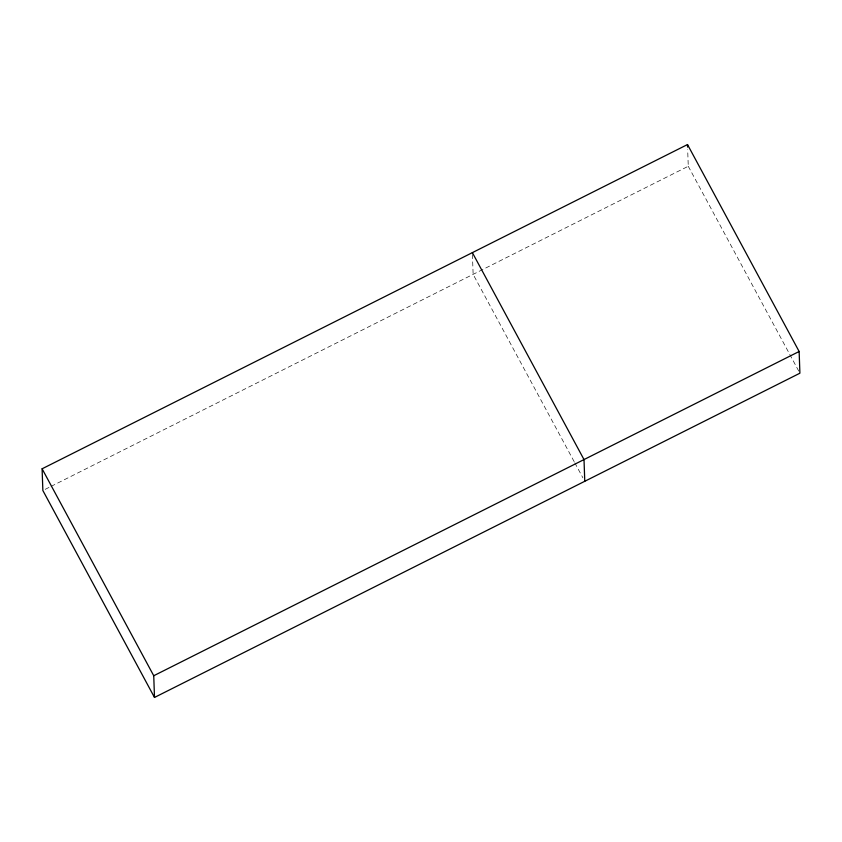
<?xml version="1.0" encoding="UTF-8"?>
<svg xmlns="http://www.w3.org/2000/svg" width="842" height="842" viewBox="0 0 842 842"><rect width="100%" height="100%" fill="white"/><g stroke="black" fill="none" stroke-linecap="round" stroke-linejoin="round"><path stroke-width="0.63" stroke-dasharray="4.21 3.16" d="M45.205 489.328L49.91 486.96M51.088 486.371L688.261 166.263L687.682 149.655M688.261 166.263L799.279 372.059M574.16 461.637L473.13 274.345L472.373 252.632M574.791 462.795L582.896 477.824"/><path stroke-width="1.26" d="M42.1 468.794L687.504 144.55L799.142 351.493L799.9 373.206L154.496 697.45L42.858 490.507L42.1 468.794L153.739 675.737L154.496 697.45M153.739 675.737L799.142 351.493M472.373 252.632L584.011 459.574L584.769 481.287M687.504 144.55L687.588 147.108"/></g></svg>
